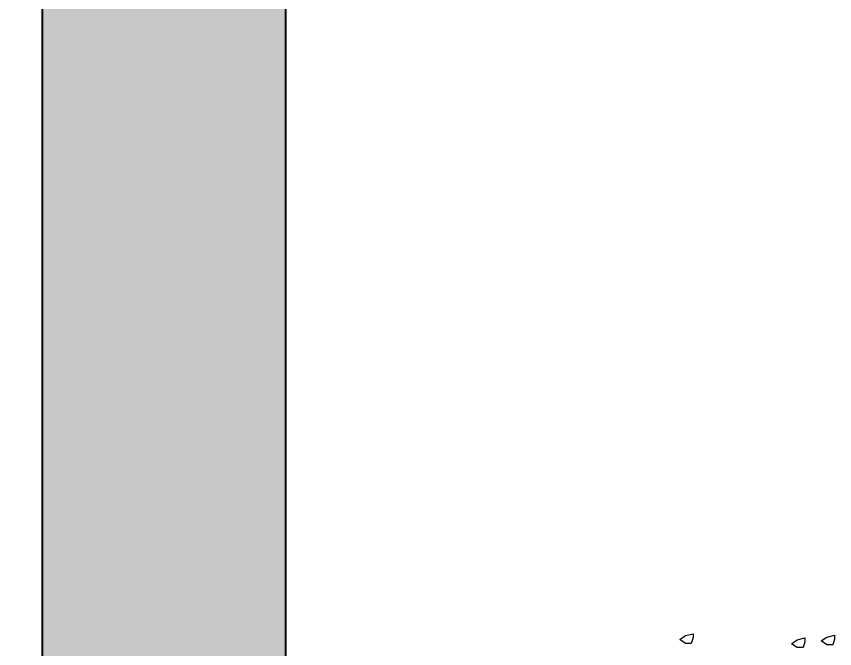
# Model space of a CAD drawing. Header units: millimetres. Extents: x 2181.6 to 2189.8, y 2002.5 to 2012.7.
# Drawn here: x 2182.342 to 2182.846, y 2005.385 to 2005.774 of the extents above; entities that cross this region are included whole.
import ezdxf

# ---------------------------------------------------------------- set-up
doc = ezdxf.new("R2010")
doc.units = ezdxf.units.MM
doc.layers.add('cotas', color=4, linetype='Continuous')
doc.layers.add('moveis', color=6, linetype='Continuous')
doc.layers.add('Vegetação', color=84, linetype='Continuous', lineweight=15)
doc.styles.get("Standard").update_dxf_attribs({"font": 'arial.ttf'})
doc.dimstyles.new('ISO-25', dxfattribs={"dimscale": 0.2, "dimtxt": 0.6, "dimasz": 0.3, "dimexe": 0.2, "dimexo": 0.3, "dimgap": 0.4, "dimtad": 1, "dimtoh": 1, "dimtxsty": 'Standard', "dimcen": -0.3, "dimadec": 0, "dimazin": 0, "dimtfac": 1, "dimtmove": 1, "dimatfit": 3, "dimfxl": 1, "dimarcsym": 0})

# ---------------------------------------------------------------- blocks, each defined once
blk = doc.blocks.new('*D4')
at = {"layer": 'cotas', "color": 0, "lineweight": -2, "transparency": 16777216}
for p, q in [((2182.44762, 2009.01807), (2181.86076, 2009.01807)), ((2181.90076, 2008.95807), (2181.90076, 2004.97807)), ((2182.44762, 2004.91807), (2181.86076, 2004.91807))]:
    blk.add_line(p, q, dxfattribs=at)
at = {"layer": 'cotas', "color": 0, "transparency": 16777216}
for points in [[(2181.89076, 2008.95807), (2181.91076, 2008.95807), (2181.90076, 2009.01807)], [(2181.89076, 2004.97807), (2181.91076, 2004.97807), (2181.90076, 2004.91807)]]:
    blk.add_solid(points, dxfattribs=at)
at = {"layer": 'Defpoints', "color": 0, "transparency": 16777216}
for p in [(2182.50762, 2009.01807), (2181.90076, 2004.91807), (2182.50762, 2004.91807)]:
    blk.add_point(p, dxfattribs=at)
at = {"layer": 'cotas', "color": 0, "transparency": 16777216, "insert": (2181.74865, 2006.96807), "char_height": 0.12, "attachment_point": 5, "rotation": 90}
blk.add_mtext('4,1', dxfattribs=at)
blk = doc.blocks.new('vegetal')
at = {"layer": 'Vegetação'}
for p, q in [((2182.8285, 2005.50111), (2182.83206, 2005.50349)), ((2182.83206, 2005.49874), (2182.8285, 2005.50111)), ((2182.83206, 2005.50349), (2182.83681, 2005.50468)), ((2182.83681, 2005.5023), (2182.83562, 2005.49874)), ((2182.83681, 2005.50468), (2182.83681, 2005.5023)), ((2182.89744, 2005.49852), (2182.90101, 2005.5009)), ((2182.90101, 2005.5009), (2182.90576, 2005.50208)), ((2182.90576, 2005.50208), (2182.90576, 2005.49971)), ((2182.91574, 2005.50022), (2182.9193, 2005.5026)), ((2182.9193, 2005.5026), (2182.92405, 2005.50379)), ((2182.92405, 2005.50141), (2182.92287, 2005.49785)), ((2182.92405, 2005.50379), (2182.92405, 2005.50141)), ((2182.83562, 2005.49874), (2182.83206, 2005.49874)), ((2182.90101, 2005.49614), (2182.89744, 2005.49852)), ((2182.90457, 2005.49614), (2182.90101, 2005.49614)), ((2182.90576, 2005.49971), (2182.90457, 2005.49614)), ((2182.9193, 2005.49785), (2182.91574, 2005.50022)), ((2182.92287, 2005.49785), (2182.9193, 2005.49785))]:
    blk.add_line(p, q, dxfattribs=at)

msp = doc.modelspace()

# ---------------------------------------------------------------- hatches: boundary and pattern name
at = {"true_color": 0x000000}
h = msp.add_hatch(color=18, dxfattribs=at)
h.dxf.hatch_style = 1
h.paths.add_polyline_path([(2182.50762, 2009.01807), (2182.50762, 2011.41807), (2182.35762, 2011.41807), (2182.35762, 2011.26807), (2182.35762, 2004.76807), (2182.70762, 2004.76807), (2182.70762, 2004.91807), (2182.50762, 2004.91807)])

# ---------------------------------------------------------------- linework, layer by layer
for p, q in [((2182.35762, 2011.41807), (2182.35762, 2004.76807)), ((2182.50762, 2009.01807), (2182.50762, 2004.91807))]:
    msp.add_line(p, q)

# ---------------------------------------------------------------- block references
at = {"layer": 'moveis'}
msp.add_blockref('vegetal', (-0.07766, -0.11087), dxfattribs=at)

# ---------------------------------------------------------------- dimensions: what is measured, and where the dimension line sits
at = {"layer": 'cotas'}
dim = msp.add_linear_dim(base=(2181.90076, 2004.91807), p1=(2182.50762, 2009.01807), p2=(2182.50762, 2004.91807), angle=90, dimstyle='ISO-25', dxfattribs=at)
dim.commit()
dim.dimension.update_dxf_attribs({"geometry": '*D4', "text_midpoint": (2181.74865, 2006.96807)})

doc.saveas('drawing.dxf')
